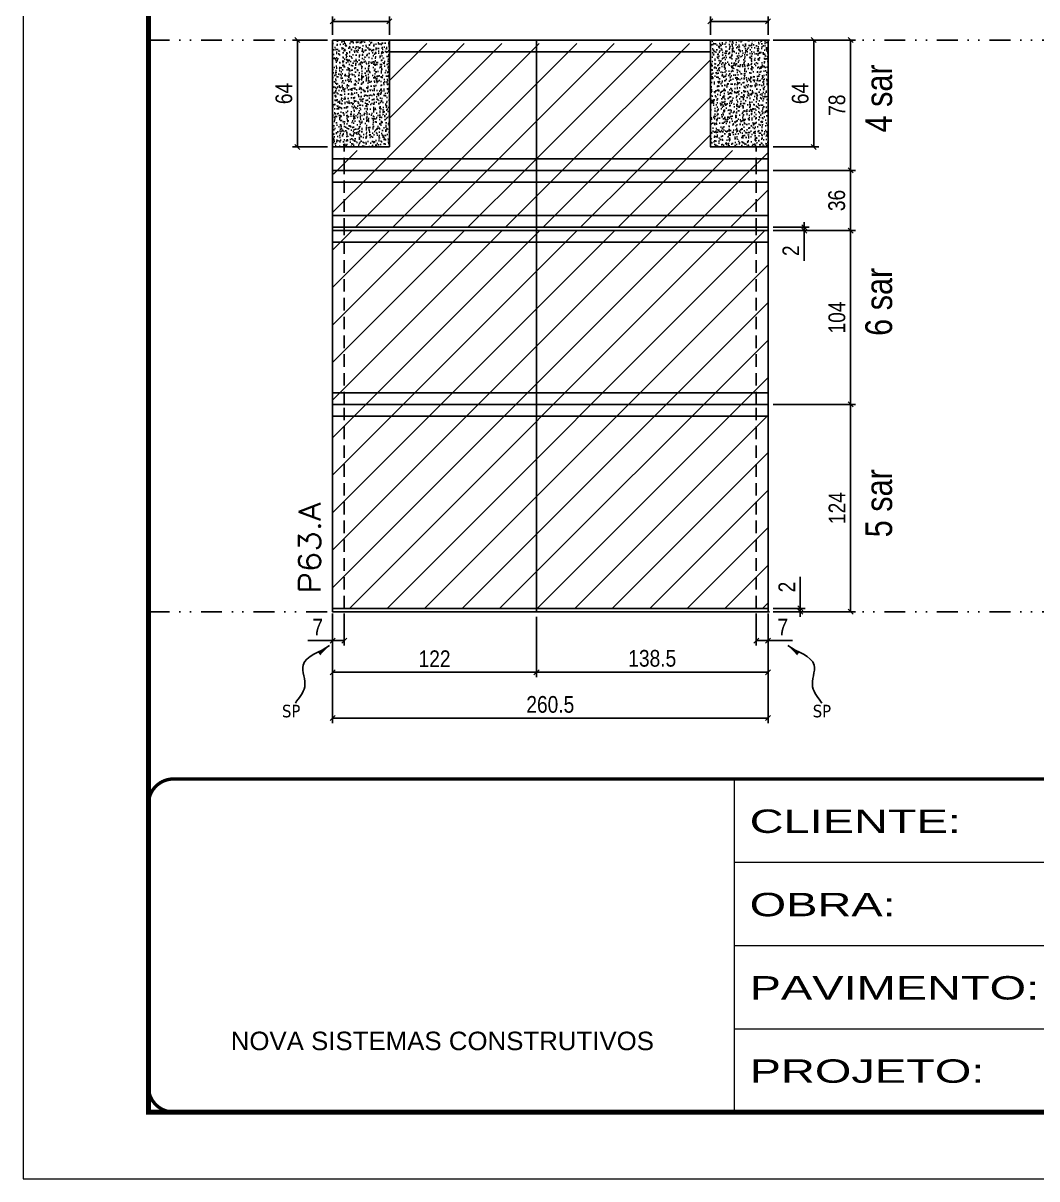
# Model space of a CAD drawing. Extents: x 14400 to 27878, y -21631 to 6985.
# Drawn here: x 16012 to 16618, y 1340 to 2032 of the extents above; entities that cross this region are included whole.
import ezdxf

# ---------------------------------------------------------------- set-up
doc = ezdxf.new("R2010")
doc.units = 0
for name, pattern in [('CONTINUO', [0]), ('DASHED', [0.75, 0.5, -0.25]), ('DIVIDE2', [0.625, 0.25, -0.125, 0, -0.125, 0, -0.125]), ('HIDDEN', [0.375, 0.25, -0.125])]:
    doc.linetypes.add(name, pattern=pattern)
for name, color, linetype in [('COTA', 241, 'Continuous'), ('NOMENCLATURA', 7, 'Continuous'), ('Nível', 160, 'Continuous'), ('Painéis', 200, 'Continuous'), ('SARR_2.2x7', 40, 'Continuous'), ('Sarrafo de Pressão', 42, 'HIDDEN'), ('texto', 7, 'Continuous')]:
    doc.layers.add(name, color=color, linetype=linetype)
for name, color, linetype, lineweight in [('Folhas', 255, 'Continuous', 9), ('Hachura', 251, 'Continuous', 9), ('SARRAFO DE PRESSAO', 251, 'DASHED', 9), ('Texto Seção', 7, 'Continuous', 15)]:
    doc.layers.add(name, color=color, linetype=linetype, lineweight=lineweight)
doc.styles.add('ARIAL', font='arial.ttf')
doc.styles.add('ARIAL_NARROW', font='ARIALN.TTF', dxfattribs={"height": 0.2})
doc.styles.add('COTA TECNICA', font='techl___.ttf', dxfattribs={"height": 10})
doc.styles.add('COTA TECNICA-50', font='techl___.ttf', dxfattribs={"height": 10})
doc.styles.add('REGUA-120', font='ROMANS.shx', dxfattribs={"height": 15})
doc.styles.get("Standard").update_dxf_attribs({"font": 'arial.ttf'})
doc.styles.add('Tecnologia', font='')
doc.styles.get('Tecnologia').set_extended_font_data('Forgotten Futurist')
doc.dimstyles.new('COTA PAINEL-50', dxfattribs={"dimtxt": 10, "dimasz": 3, "dimexe": 3, "dimexo": 3, "dimgap": 3, "dimtad": 1, "dimdec": 1, "dimzin": 12, "dimdsep": 46, "dimtxsty": 'COTA TECNICA-50', "dimblk1": 'OBLIQUE', "dimblk2": 'OBLIQUE', "dimsah": 1, "dimcen": 0.9, "dimclrd": 4, "dimclre": 4, "dimclrt": 240, "dimadec": 1, "dimazin": 3, "dimtfac": 1, "dimtdec": 1, "dimtmove": 0, "dimatfit": 3, "dimfxl": 1, "dimtolj": 1, "dimtzin": 12, "dimarcsym": 0})
doc.dimstyles.new('PAINEL', dxfattribs={"dimtxt": 10, "dimasz": 3, "dimexe": 3, "dimexo": 3, "dimgap": 3, "dimtad": 1, "dimdec": 1, "dimzin": 12, "dimdsep": 46, "dimtxsty": 'COTA TECNICA', "dimblk1": 'OBLIQUE', "dimblk2": 'OBLIQUE', "dimsah": 1, "dimcen": 0.9, "dimclrd": 4, "dimclre": 4, "dimclrt": 240, "dimadec": 1, "dimazin": 3, "dimtfac": 1, "dimtdec": 1, "dimtmove": 0, "dimatfit": 3, "dimfxl": 1, "dimtolj": 1, "dimtzin": 12, "dimarcsym": 0})
doc.dimstyles.get("Standard").update_dxf_attribs({"dimtxt": 0.18, "dimasz": 0.18, "dimexe": 0.18, "dimexo": 0.0625, "dimgap": 0.09, "dimtad": 0, "dimtih": 1, "dimtoh": 1, "dimdec": 4, "dimzin": 0, "dimdsep": 46, "dimtxsty": 'Standard', "dimcen": 0.09, "dimadec": 0, "dimazin": 0, "dimtfac": 1, "dimtdec": 4, "dimtofl": 0, "dimtmove": 0, "dimatfit": 3, "dimfxl": 1, "dimtolj": 1, "dimtzin": 0, "dimarcsym": 0})

# ---------------------------------------------------------------- blocks, each defined once
blk = doc.blocks.new('9999999999')
at = {"color": 30, "linetype": 'CONTINUO'}
for p, q in [((98564.56, 34230.21), (98564.56, 34429.45)), ((98564.56, 34379.64), (99583.98, 34379.64)), ((98564.56, 34329.83), (99487.98, 34329.83)), ((98564.56, 34280.02), (99487.98, 34280.02))]:
    blk.add_line(p, q, dxfattribs=at)
at = {"color": 30, "linetype": 'CONTINUO', "const_width": 2}
blk.add_lwpolyline([(99583.98, 34230.21), (99583.98, 34414.45, 0.414214), (99568.98, 34429.45), (98228.98, 34429.45, 0.414214), (98213.98, 34414.45), (98213.98, 34245.21, 0.414214), (98228.98, 34230.21), (99583.98, 34230.21)], format="xyb", dxfattribs=at)
at = {"layer": 'Folhas'}
blk.add_lwpolyline([(98138.98, 34190.21), (99623.98, 34190.21), (99623.98, 35240.21), (98138.98, 35240.21)], close=True, dxfattribs=at)
at = {"layer": 'Folhas', "color": 30, "const_width": 3}
blk.add_lwpolyline([(98213.98, 34230.21), (99583.98, 34230.21), (99583.98, 35200.21), (98213.98, 35200.21)], close=True, dxfattribs=at)
at = {"color": 7, "linetype": 'Continuous', "ltscale": 5, "style": 'ARIAL'}
blk.add_text('NOVA SISTEMAS CONSTRUTIVOS', height=11.0592, dxfattribs=at).set_placement((98263.19, 34267.21))
at = {"layer": 'Folhas', "color": 7, "style": 'Tecnologia', "width": 1.5}
for s, p in [('CLIENTE:', (98573.65, 34397.17)), ('OBRA:', (98573.65, 34347.31)), ('PAVIMENTO:', (98573.65, 34297.5)), ('PROJETO:', (98573.65, 34247.69))]:
    blk.add_text(s, height=14, dxfattribs=at).set_placement(p)
blk = doc.blocks.new('_Oblique')
at = {"color": 0, "linetype": 'ByBlock', "lineweight": -2}
blk.add_line((-0.5, -0.5), (0.5, 0.5), dxfattribs=at)
blk = doc.blocks.new('*D861')
at = {"layer": 'COTA', "color": 4, "lineweight": -2, "transparency": 16777216}
for p, q in [((16197.12, 1678.71), (16197.12, 1613.09)), ((16457.62, 1678.71), (16457.62, 1613.09)), ((16457.62, 1616.09), (16197.12, 1616.09))]:
    blk.add_line(p, q, dxfattribs=at)
at = {"layer": 'Defpoints', "color": 0, "transparency": 16777216}
for p in [(16197.12, 1681.71), (16457.62, 1681.71), (16197.12, 1616.09)]:
    blk.add_point(p, dxfattribs=at)
at = {"layer": 'COTA', "color": 4, "lineweight": -2, "transparency": 16777216, "xscale": 3, "yscale": 3, "zscale": 3, "rotation": 180}
blk.add_blockref('_Oblique', (16197.12, 1616.09), dxfattribs=at)
at = {"layer": 'COTA', "color": 4, "lineweight": -2, "transparency": 16777216, "xscale": 3, "yscale": 3, "zscale": 3}
blk.add_blockref('_Oblique', (16457.62, 1616.09), dxfattribs=at)
at = {"layer": 'COTA', "color": 240, "transparency": 16777216, "insert": (16327.37, 1624.2), "char_height": 10, "attachment_point": 5, "style": 'COTA TECNICA'}
blk.add_mtext('\\A1;260.5', dxfattribs=at)
blk = doc.blocks.new('*D862')
at = {"layer": 'COTA', "color": 4, "lineweight": -2, "transparency": 16777216}
for p, q in [((16450.62, 1678.71), (16450.62, 1659.47)), ((16457.62, 1676.71), (16457.62, 1659.47)), ((16450.62, 1662.47), (16457.62, 1662.47)), ((16457.62, 1662.47), (16472.35, 1662.47))]:
    blk.add_line(p, q, dxfattribs=at)
at = {"layer": 'Defpoints', "color": 0, "transparency": 16777216}
for p in [(16450.62, 1681.71), (16457.62, 1679.71), (16457.62, 1662.47)]:
    blk.add_point(p, dxfattribs=at)
at = {"layer": 'COTA', "color": 4, "lineweight": -2, "transparency": 16777216, "xscale": 3, "yscale": 3, "zscale": 3, "rotation": 180}
blk.add_blockref('_Oblique', (16450.62, 1662.47), dxfattribs=at)
at = {"layer": 'COTA', "color": 4, "lineweight": -2, "transparency": 16777216, "xscale": 3, "yscale": 3, "zscale": 3}
blk.add_blockref('_Oblique', (16457.62, 1662.47), dxfattribs=at)
at = {"layer": 'COTA', "color": 240, "transparency": 16777216, "insert": (16466.49, 1670.54), "char_height": 10, "attachment_point": 5, "style": 'COTA TECNICA-50'}
blk.add_mtext('\\A1;7', dxfattribs=at)
blk = doc.blocks.new('*D863')
at = {"layer": 'COTA', "color": 4, "lineweight": -2, "transparency": 16777216}
for p, q in [((16197.12, 1676.71), (16197.12, 1659.47)), ((16204.12, 1678.71), (16204.12, 1659.47)), ((16197.12, 1662.47), (16182.39, 1662.47)), ((16204.12, 1662.47), (16197.12, 1662.47))]:
    blk.add_line(p, q, dxfattribs=at)
at = {"layer": 'Defpoints', "color": 0, "transparency": 16777216}
for p in [(16204.12, 1681.71), (16197.12, 1679.71), (16197.12, 1662.47)]:
    blk.add_point(p, dxfattribs=at)
at = {"layer": 'COTA', "color": 4, "lineweight": -2, "transparency": 16777216, "xscale": 3, "yscale": 3, "zscale": 3, "rotation": 180}
blk.add_blockref('_Oblique', (16197.12, 1662.47), dxfattribs=at)
at = {"layer": 'COTA', "color": 4, "lineweight": -2, "transparency": 16777216, "xscale": 3, "yscale": 3, "zscale": 3}
blk.add_blockref('_Oblique', (16204.12, 1662.47), dxfattribs=at)
at = {"layer": 'COTA', "color": 240, "transparency": 16777216, "insert": (16188.25, 1670.54), "char_height": 10, "attachment_point": 5, "style": 'COTA TECNICA-50'}
blk.add_mtext('\\A1;7', dxfattribs=at)
blk = doc.blocks.new('*D864')
at = {"layer": 'COTA', "color": 4, "lineweight": -2, "transparency": 16777216}
for p, q in [((16476.88, 1681.71), (16476.88, 1700.51)), ((16460.62, 1681.71), (16479.88, 1681.71)), ((16476.88, 1679.71), (16476.88, 1681.71)), ((16460.62, 1679.71), (16479.88, 1679.71)), ((16476.88, 1679.71), (16476.88, 1676.71))]:
    blk.add_line(p, q, dxfattribs=at)
at = {"layer": 'Defpoints', "color": 0, "transparency": 16777216}
for p in [(16457.62, 1681.71), (16457.62, 1679.71), (16476.88, 1679.71)]:
    blk.add_point(p, dxfattribs=at)
at = {"layer": 'COTA', "color": 4, "lineweight": -2, "transparency": 16777216, "xscale": 3, "yscale": 3, "zscale": 3}
for p, rotation in [((16476.88, 1681.71), 270), ((16476.88, 1679.71), 90)]:
    blk.add_blockref('_Oblique', p, dxfattribs=dict(at, rotation=rotation))
at = {"layer": 'COTA', "color": 240, "transparency": 16777216, "insert": (16468.88, 1694.46), "char_height": 10, "attachment_point": 5, "rotation": 90, "style": 'COTA TECNICA-50'}
blk.add_mtext('\\A1;2', dxfattribs=at)
blk = doc.blocks.new('*D871')
at = {"layer": 'COTA', "color": 4, "lineweight": -2, "transparency": 16777216}
for p, q in [((16319.12, 1676.71), (16319.12, 1640.53)), ((16457.62, 1676.71), (16457.62, 1640.53)), ((16319.12, 1643.53), (16457.62, 1643.53))]:
    blk.add_line(p, q, dxfattribs=at)
at = {"layer": 'Defpoints', "color": 0, "transparency": 16777216}
for p in [(16319.12, 1679.71), (16457.62, 1679.71), (16457.62, 1643.53)]:
    blk.add_point(p, dxfattribs=at)
at = {"layer": 'COTA', "color": 4, "lineweight": -2, "transparency": 16777216, "xscale": 3, "yscale": 3, "zscale": 3, "rotation": 180}
blk.add_blockref('_Oblique', (16319.12, 1643.53), dxfattribs=at)
at = {"layer": 'COTA', "color": 4, "lineweight": -2, "transparency": 16777216, "xscale": 3, "yscale": 3, "zscale": 3}
blk.add_blockref('_Oblique', (16457.62, 1643.53), dxfattribs=at)
at = {"layer": 'COTA', "color": 240, "transparency": 16777216, "insert": (16388.37, 1651.77), "char_height": 10, "attachment_point": 5, "style": 'COTA TECNICA'}
blk.add_mtext('\\A1;138.5', dxfattribs=at)
blk = doc.blocks.new('*D872')
at = {"layer": 'COTA', "color": 4, "lineweight": -2, "transparency": 16777216}
for p, q in [((16197.12, 1676.71), (16197.12, 1640.53)), ((16319.12, 1676.71), (16319.12, 1640.53)), ((16197.12, 1643.53), (16319.12, 1643.53))]:
    blk.add_line(p, q, dxfattribs=at)
at = {"layer": 'Defpoints', "color": 0, "transparency": 16777216}
for p in [(16197.12, 1679.71), (16319.12, 1679.71), (16319.12, 1643.53)]:
    blk.add_point(p, dxfattribs=at)
at = {"layer": 'COTA', "color": 4, "lineweight": -2, "transparency": 16777216, "xscale": 3, "yscale": 3, "zscale": 3, "rotation": 180}
blk.add_blockref('_Oblique', (16197.12, 1643.53), dxfattribs=at)
at = {"layer": 'COTA', "color": 4, "lineweight": -2, "transparency": 16777216, "xscale": 3, "yscale": 3, "zscale": 3}
blk.add_blockref('_Oblique', (16319.12, 1643.53), dxfattribs=at)
at = {"layer": 'COTA', "color": 240, "transparency": 16777216, "insert": (16258.12, 1651.59), "char_height": 10, "attachment_point": 5, "style": 'COTA TECNICA'}
blk.add_mtext('\\A1;122', dxfattribs=at)
blk = doc.blocks.new('*D873')
at = {"layer": 'COTA', "color": 4, "lineweight": -2, "transparency": 16777216}
for p, q in [((16460.62, 1803.71), (16509.99, 1803.71)), ((16506.99, 1679.71), (16506.99, 1803.71)), ((16460.62, 1679.71), (16509.99, 1679.71))]:
    blk.add_line(p, q, dxfattribs=at)
at = {"layer": 'Defpoints', "color": 0, "transparency": 16777216}
for p in [(16457.62, 1803.71), (16506.99, 1803.71), (16457.62, 1679.71)]:
    blk.add_point(p, dxfattribs=at)
at = {"layer": 'COTA', "color": 4, "lineweight": -2, "transparency": 16777216, "xscale": 3, "yscale": 3, "zscale": 3}
for p, rotation in [((16506.99, 1803.71), 90), ((16506.99, 1679.71), 270)]:
    blk.add_blockref('_Oblique', p, dxfattribs=dict(at, rotation=rotation))
at = {"layer": 'COTA', "color": 240, "transparency": 16777216, "insert": (16498.91, 1741.71), "char_height": 10, "attachment_point": 5, "rotation": 90, "style": 'COTA TECNICA'}
blk.add_mtext('\\A1;124', dxfattribs=at)
blk = doc.blocks.new('*D877')
at = {"layer": 'COTA', "color": 4, "lineweight": -2, "transparency": 16777216}
for p, q in [((16460.62, 1907.71), (16509.99, 1907.71)), ((16506.99, 1803.71), (16506.99, 1907.71)), ((16460.62, 1803.71), (16509.99, 1803.71))]:
    blk.add_line(p, q, dxfattribs=at)
at = {"layer": 'Defpoints', "color": 0, "transparency": 16777216}
for p in [(16457.62, 1907.71), (16506.99, 1907.71), (16457.62, 1803.71)]:
    blk.add_point(p, dxfattribs=at)
at = {"layer": 'COTA', "color": 4, "lineweight": -2, "transparency": 16777216, "xscale": 3, "yscale": 3, "zscale": 3}
for p, rotation in [((16506.99, 1907.71), 90), ((16506.99, 1803.71), 270)]:
    blk.add_blockref('_Oblique', p, dxfattribs=dict(at, rotation=rotation))
at = {"layer": 'COTA', "color": 240, "transparency": 16777216, "insert": (16498.88, 1855.71), "char_height": 10, "attachment_point": 5, "rotation": 90, "style": 'COTA TECNICA'}
blk.add_mtext('\\A1;104', dxfattribs=at)
blk = doc.blocks.new('*D878')
at = {"layer": 'COTA', "color": 4, "lineweight": -2, "transparency": 16777216}
for p, q in [((16460.62, 2021.71), (16509.99, 2021.71)), ((16506.99, 2021.71), (16506.99, 1943.71)), ((16460.62, 1943.71), (16509.99, 1943.71))]:
    blk.add_line(p, q, dxfattribs=at)
at = {"layer": 'Defpoints', "color": 0, "transparency": 16777216}
for p in [(16457.62, 2021.71), (16457.62, 1943.71), (16506.99, 1943.71)]:
    blk.add_point(p, dxfattribs=at)
at = {"layer": 'COTA', "color": 4, "lineweight": -2, "transparency": 16777216, "xscale": 3, "yscale": 3, "zscale": 3}
for p, rotation in [((16506.99, 2021.71), 90), ((16506.99, 1943.71), 270)]:
    blk.add_blockref('_Oblique', p, dxfattribs=dict(at, rotation=rotation))
at = {"layer": 'COTA', "color": 240, "transparency": 16777216, "insert": (16498.89, 1982.71), "char_height": 10, "attachment_point": 5, "rotation": 90, "style": 'COTA TECNICA'}
blk.add_mtext('\\A1;78', dxfattribs=at)
blk = doc.blocks.new('*D879')
at = {"layer": 'COTA', "color": 4, "lineweight": -2, "transparency": 16777216}
for p, q in [((16197.12, 2024.71), (16197.12, 2035.84)), ((16231.12, 2032.84), (16197.12, 2032.84)), ((16231.12, 2024.71), (16231.12, 2035.84))]:
    blk.add_line(p, q, dxfattribs=at)
at = {"layer": 'Defpoints', "color": 0, "transparency": 16777216}
for p in [(16197.12, 2032.84), (16197.12, 2021.71), (16231.12, 2021.71)]:
    blk.add_point(p, dxfattribs=at)
at = {"layer": 'COTA', "color": 4, "lineweight": -2, "transparency": 16777216, "xscale": 3, "yscale": 3, "zscale": 3, "rotation": 180}
blk.add_blockref('_Oblique', (16197.12, 2032.84), dxfattribs=at)
at = {"layer": 'COTA', "color": 4, "lineweight": -2, "transparency": 16777216, "xscale": 3, "yscale": 3, "zscale": 3}
blk.add_blockref('_Oblique', (16231.12, 2032.84), dxfattribs=at)
at = {"layer": 'COTA', "color": 240, "transparency": 16777216, "insert": (16214.12, 2041.06), "char_height": 10, "attachment_point": 5, "style": 'COTA TECNICA'}
blk.add_mtext('\\A1;34', dxfattribs=at)
blk = doc.blocks.new('*D880')
at = {"layer": 'COTA', "color": 4, "lineweight": -2, "transparency": 16777216}
for p, q in [((16423.12, 2024.71), (16423.12, 2035.84)), ((16423.12, 2032.84), (16457.62, 2032.84)), ((16457.62, 2024.71), (16457.62, 2035.84))]:
    blk.add_line(p, q, dxfattribs=at)
at = {"layer": 'Defpoints', "color": 0, "transparency": 16777216}
for p in [(16457.62, 2032.84), (16423.12, 2021.71), (16457.62, 2021.71)]:
    blk.add_point(p, dxfattribs=at)
at = {"layer": 'COTA', "color": 4, "lineweight": -2, "transparency": 16777216, "xscale": 3, "yscale": 3, "zscale": 3, "rotation": 180}
blk.add_blockref('_Oblique', (16423.12, 2032.84), dxfattribs=at)
at = {"layer": 'COTA', "color": 4, "lineweight": -2, "transparency": 16777216, "xscale": 3, "yscale": 3, "zscale": 3}
blk.add_blockref('_Oblique', (16457.62, 2032.84), dxfattribs=at)
at = {"layer": 'COTA', "color": 240, "transparency": 16777216, "insert": (16440.37, 2041.06), "char_height": 10, "attachment_point": 5, "style": 'COTA TECNICA'}
blk.add_mtext('\\A1;34.5', dxfattribs=at)
blk = doc.blocks.new('*D881')
at = {"layer": 'COTA', "color": 4, "lineweight": -2, "transparency": 16777216}
for p, q in [((16194.12, 2021.71), (16173.12, 2021.71)), ((16176.12, 2021.71), (16176.12, 1957.71)), ((16194.12, 1957.71), (16173.12, 1957.71))]:
    blk.add_line(p, q, dxfattribs=at)
at = {"layer": 'Defpoints', "color": 0, "transparency": 16777216}
for p in [(16197.12, 2021.71), (16176.12, 1957.71), (16197.12, 1957.71)]:
    blk.add_point(p, dxfattribs=at)
at = {"layer": 'COTA', "color": 4, "lineweight": -2, "transparency": 16777216, "xscale": 3, "yscale": 3, "zscale": 3}
for p, rotation in [((16176.12, 2021.71), 90), ((16176.12, 1957.71), 270)]:
    blk.add_blockref('_Oblique', p, dxfattribs=dict(at, rotation=rotation))
at = {"layer": 'COTA', "color": 240, "transparency": 16777216, "insert": (16168.02, 1989.71), "char_height": 10, "attachment_point": 5, "rotation": 90, "style": 'COTA TECNICA'}
blk.add_mtext('\\A1;64', dxfattribs=at)
blk = doc.blocks.new('*D882')
at = {"layer": 'COTA', "color": 4, "lineweight": -2, "transparency": 16777216}
for p, q in [((16460.62, 2021.71), (16488.02, 2021.71)), ((16485.02, 2021.71), (16485.02, 1957.71)), ((16460.62, 1957.71), (16488.02, 1957.71))]:
    blk.add_line(p, q, dxfattribs=at)
at = {"layer": 'Defpoints', "color": 0, "transparency": 16777216}
for p in [(16457.62, 2021.71), (16457.62, 1957.71), (16485.02, 1957.71)]:
    blk.add_point(p, dxfattribs=at)
at = {"layer": 'COTA', "color": 4, "lineweight": -2, "transparency": 16777216, "xscale": 3, "yscale": 3, "zscale": 3}
for p, rotation in [((16485.02, 2021.71), 90), ((16485.02, 1957.71), 270)]:
    blk.add_blockref('_Oblique', p, dxfattribs=dict(at, rotation=rotation))
at = {"layer": 'COTA', "color": 240, "transparency": 16777216, "insert": (16476.91, 1989.71), "char_height": 10, "attachment_point": 5, "rotation": 90, "style": 'COTA TECNICA'}
blk.add_mtext('\\A1;64', dxfattribs=at)
blk = doc.blocks.new('*D1889')
at = {"layer": 'COTA', "color": 4, "lineweight": -2, "transparency": 16777216}
for p, q in [((16460.62, 1943.71), (16509.99, 1943.71)), ((16506.99, 1907.71), (16506.99, 1943.71)), ((16460.62, 1907.71), (16509.99, 1907.71))]:
    blk.add_line(p, q, dxfattribs=at)
at = {"layer": 'Defpoints', "color": 0, "transparency": 16777216}
for p in [(16457.62, 1943.71), (16506.99, 1943.71), (16457.62, 1907.71)]:
    blk.add_point(p, dxfattribs=at)
at = {"layer": 'COTA', "color": 4, "lineweight": -2, "transparency": 16777216, "xscale": 3, "yscale": 3, "zscale": 3}
for p, rotation in [((16506.99, 1943.71), 90), ((16506.99, 1907.71), 270)]:
    blk.add_blockref('_Oblique', p, dxfattribs=dict(at, rotation=rotation))
at = {"layer": 'COTA', "color": 240, "transparency": 16777216, "insert": (16498.77, 1925.71), "char_height": 10, "attachment_point": 5, "rotation": 90, "style": 'COTA TECNICA'}
blk.add_mtext('\\A1;36', dxfattribs=at)
blk = doc.blocks.new('*D2266')
at = {"layer": 'COTA', "color": 4, "lineweight": -2, "transparency": 16777216}
for p, q in [((16460.62, 1909.71), (16482.26, 1909.71)), ((16479.26, 1909.71), (16479.26, 1912.71)), ((16479.26, 1909.71), (16479.26, 1907.71)), ((16460.62, 1907.71), (16482.26, 1907.71)), ((16479.26, 1907.71), (16479.26, 1889.6))]:
    blk.add_line(p, q, dxfattribs=at)
at = {"layer": 'Defpoints', "color": 0, "transparency": 16777216}
for p in [(16457.62, 1909.71), (16457.62, 1907.71), (16479.26, 1907.71)]:
    blk.add_point(p, dxfattribs=at)
at = {"layer": 'COTA', "color": 4, "lineweight": -2, "transparency": 16777216, "xscale": 3, "yscale": 3, "zscale": 3}
for p, rotation in [((16479.26, 1909.71), 270), ((16479.26, 1907.71), 90)]:
    blk.add_blockref('_Oblique', p, dxfattribs=dict(at, rotation=rotation))
at = {"layer": 'COTA', "color": 240, "transparency": 16777216, "insert": (16471.26, 1895.65), "char_height": 10, "attachment_point": 5, "rotation": 90, "style": 'COTA TECNICA'}
blk.add_mtext('\\A1;2', dxfattribs=at)

msp = doc.modelspace()

# ---------------------------------------------------------------- hatches: boundary and pattern name
at = {"layer": 'COTA'}
h = msp.add_hatch(dxfattribs=at)
h.set_pattern_fill('AR-CONC', color=256, scale=0.03)
h.set_pattern_definition([(50, (-3183.5, 18), (5.4655401, -0.4781726), [0.5715, -6.2865]), (355, (-3183.5, 18), (-1.0573026, 5.7317054), [0.4572, -5.0292175]), (100.451445, (-3183.0445, 17.96), (4.4082374, 5.2535326), [0.4857003, -5.3427073]), (46.1842, (-3183.5, 19.524), (8.1323712, -1.2612698), [0.85725, -9.42975]), (96.635558, (-3182.822, 19.419), (7.122124, 7.4227837), [0.7285507, -8.0140682]), (351.18415, (-3183.5, 19.524), (7.122124, 7.4227837), [0.685799, -7.543792]), (21, (-3182.738, 19.143), (4.5484317, -3.0679559), [0.5715, -6.2865]), (326, (-3182.738, 19.143), (1.8540609, 5.525639), [0.4572, -5.0292]), (71.451445, (-3182.359, 18.8873), (6.4024926, 2.457683), [0.4857003, -5.3426981]), (37.5, (-3183.5, 18), (0.0926581, 2.53665117), [0, -4.96824, 0, -5.1054, 0, -5.04825]), (7.5, (-3183.5, 18), (2.00458988, 3.00541724), [0, -2.91084, 0, -4.85394, 0, -1.92405]), (327.5, (-3185.1993, 18), (4.06771786, -0.17186232), [0, -1.905, 0, -5.9436, 0, -7.8867]), (317.5, (-3185.9613, 18), (4.44387544, 0.7627947), [0, -2.4765, 0, -3.94716, 0, -5.6007])])
h.paths.add_polyline_path([(16197.12, 1957.71), (16231.12, 1957.71), (16231.12, 2021.71), (16197.12, 2021.71)])
h = msp.add_hatch(dxfattribs=at)
h.set_pattern_fill('AR-CONC', color=256, scale=0.03)
h.set_pattern_definition([(50, (-3184, 18), (5.4655401, -0.4781726), [0.5715, -6.2865]), (355, (-3184, 18), (-1.0573026, 5.7317054), [0.4572, -5.0292175]), (100.451445, (-3183.5445, 17.96), (4.4082374, 5.2535326), [0.4857003, -5.3427073]), (46.1842, (-3184, 19.524), (8.1323712, -1.2612698), [0.85725, -9.42975]), (96.635558, (-3183.322, 19.419), (7.122124, 7.4227837), [0.7285507, -8.0140682]), (351.18415, (-3184, 19.524), (7.122124, 7.4227837), [0.685799, -7.543792]), (21, (-3183.238, 19.143), (4.5484317, -3.0679559), [0.5715, -6.2865]), (326, (-3183.238, 19.143), (1.8540609, 5.525639), [0.4572, -5.0292]), (71.451445, (-3182.859, 18.8873), (6.4024926, 2.457683), [0.4857003, -5.3426981]), (37.5, (-3184, 18), (0.0926581, 2.53665117), [0, -4.96824, 0, -5.1054, 0, -5.04825]), (7.5, (-3184, 18), (2.00458988, 3.00541724), [0, -2.91084, 0, -4.85394, 0, -1.92405]), (327.5, (-3185.6993, 18), (4.06771786, -0.17186232), [0, -1.905, 0, -5.9436, 0, -7.8867]), (317.5, (-3186.4613, 18), (4.44387544, 0.7627947), [0, -2.4765, 0, -3.94716, 0, -5.6007])])
h.paths.add_polyline_path([(16457.62, 2021.71), (16423.12, 2021.71), (16423.12, 1957.71), (16457.62, 1957.71)])
at = {"layer": 'Hachura'}
h = msp.add_hatch(dxfattribs=at)
h.set_pattern_fill('ANSI31', color=256, scale=5)
h.paths.add_polyline_path([(16319.12, 2019.71), (16231.12, 2019.71), (16231.12, 1955.71), (16197.12, 1955.71), (16197.12, 1941.71), (16319.12, 1941.71)])
h.paths.add_polyline_path([(16423.12, 2019.71), (16319.12, 2019.71), (16319.12, 1941.71), (16457.62, 1941.71), (16457.62, 1955.71), (16423.12, 1955.71)])
h.paths.add_polyline_path([(16457.62, 1907.71), (16319.12, 1907.71), (16319.12, 1803.71), (16457.62, 1803.71)])
h.paths.add_polyline_path([(16319.12, 1907.71), (16197.12, 1907.71), (16197.12, 1803.71), (16319.12, 1803.71)])
h.paths.add_polyline_path([(16319.12, 1803.71), (16197.12, 1803.71), (16197.12, 1681.71), (16319.12, 1681.71)])
h.paths.add_polyline_path([(16457.62, 1803.71), (16319.12, 1803.71), (16319.12, 1681.71), (16457.62, 1681.71)])
h.paths.add_polyline_path([(16773.13, 1803.71), (16651.13, 1803.71), (16651.13, 1681.71), (16773.13, 1681.71)])
h.paths.add_polyline_path([(16911.63, 1803.71), (16773.13, 1803.71), (16773.13, 1681.71), (16911.63, 1681.71)])
h.paths.add_polyline_path([(16911.63, 1907.71), (16773.13, 1907.71), (16773.13, 1803.71), (16911.63, 1803.71)])
h.paths.add_polyline_path([(16773.13, 1907.71), (16651.13, 1907.71), (16651.13, 1803.71), (16773.13, 1803.71)])
h.paths.add_polyline_path([(16773.13, 2005.71), (16685.63, 2005.71), (16685.63, 1955.71), (16651.13, 1955.71), (16651.13, 1941.71), (16773.13, 1941.71)])
h.paths.add_polyline_path([(16877.65, 2005.71), (16773.13, 2005.71), (16773.13, 1941.71), (16911.63, 1941.71), (16911.63, 1955.71), (16877.65, 1955.71)])
h = msp.add_hatch(dxfattribs=at)
h.set_pattern_fill('ANSI31', color=256, scale=5)
h.paths.add_polyline_path([(16319.12, 1943.71), (16197.12, 1943.71), (16197.12, 1909.71), (16319.12, 1909.71)])
h.paths.add_polyline_path([(16457.62, 1943.71), (16319.12, 1943.71), (16319.12, 1909.71), (16457.62, 1909.71)])
h.paths.add_polyline_path([(16773.13, 1943.71), (16651.13, 1943.71), (16651.13, 1909.71), (16773.13, 1909.71)])
h.paths.add_polyline_path([(16911.63, 1943.71), (16773.13, 1943.71), (16773.13, 1909.71), (16911.63, 1909.71)])
h.paths.add_polyline_path([(17118.01, 1957.71), (17099.01, 1957.71), (17099.01, 1831.71), (17118.01, 1831.71)])
h.paths.add_polyline_path([(17300.65, 1957.71), (17281.65, 1957.71), (17281.65, 1831.71), (17300.65, 1831.71)])

# ---------------------------------------------------------------- linework, layer by layer
at = {"layer": 'COTA'}
for p, q in [((16197.12, 1957.71), (16197.12, 2021.71)), ((16231.12, 2021.71), (16197.12, 2021.71)), ((16457.62, 2021.71), (16423.12, 2021.71)), ((16457.62, 1957.71), (16457.62, 2021.71))]:
    msp.add_line(p, q, dxfattribs=at)
at = {"layer": 'Nível', "color": 4, "linetype": 'DIVIDE2', "ltscale": 50}
for p, q in [((16086.97, 2021.71), (17456.97, 2021.71)), ((16086.97, 1679.71), (17456.97, 1679.71))]:
    msp.add_line(p, q, dxfattribs=at)
at = {"layer": 'Painéis'}
for p, q in [((16231.12, 1957.71), (16231.12, 2021.71)), ((16423.12, 2021.71), (16231.12, 2021.71)), ((16319.12, 1679.71), (16319.12, 2021.71)), ((16423.12, 1957.71), (16423.12, 2021.71)), ((16197.12, 1907.71), (16197.12, 1957.71)), ((16231.12, 1957.71), (16197.12, 1957.71)), ((16457.62, 1957.71), (16423.12, 1957.71)), ((16457.62, 1907.71), (16457.62, 1957.71)), ((16457.62, 1943.71), (16197.12, 1943.71)), ((16197.12, 1909.71), (16457.62, 1909.71)), ((16197.12, 1907.71), (16457.62, 1907.71)), ((16197.12, 1803.71), (16197.12, 1907.71)), ((16457.62, 1907.71), (16457.62, 1803.71)), ((16197.12, 1803.71), (16457.62, 1803.71)), ((16197.12, 1803.71), (16197.12, 1681.71)), ((16457.62, 1681.71), (16457.62, 1803.71))]:
    msp.add_line(p, q, dxfattribs=at)
msp.add_lwpolyline([(16457.62, 1681.71), (16197.12, 1681.71), (16197.12, 1679.71), (16457.62, 1679.71)], close=True, dxfattribs=at)
at = {"layer": 'SARR_2.2x7'}
for p, q in [((16423.12, 2014.71), (16231.12, 2014.71)), ((16197.12, 1950.71), (16319.12, 1950.71)), ((16319.12, 1950.71), (16457.62, 1950.71)), ((16197.12, 1936.71), (16457.62, 1936.71)), ((16197.12, 1916.71), (16457.62, 1916.71)), ((16197.12, 1900.71), (16457.62, 1900.71)), ((16197.12, 1810.71), (16457.62, 1810.71)), ((16197.12, 1796.71), (16457.62, 1796.71))]:
    msp.add_line(p, q, dxfattribs=at)
at = {"layer": 'Sarrafo de Pressão', "ltscale": 30}
for p, q in [((16204.12, 1943.71), (16204.12, 1957.71)), ((16450.62, 1943.71), (16450.62, 1957.71)), ((16204.12, 1907.71), (16204.12, 1943.71)), ((16450.62, 1907.71), (16450.62, 1943.71)), ((16204.12, 1803.71), (16204.12, 1907.71)), ((16450.62, 1803.71), (16450.62, 1907.71)), ((16204.12, 1681.71), (16204.12, 1803.71)), ((16450.62, 1681.71), (16450.62, 1803.71))]:
    msp.add_line(p, q, dxfattribs=at)

# ---------------------------------------------------------------- block references
at = {"layer": 'SARRAFO DE PRESSAO', "color": 6, "linetype": 'ByBlock'}
msp.add_blockref('9999999999', (-82127.01, -32849.78), dxfattribs=at)

# ---------------------------------------------------------------- texts
at = {"layer": 'NOMENCLATURA', "style": 'ARIAL_NARROW'}
for s, p in [('4 sar', (16531.86, 1966.39)), ('6 sar', (16531.86, 1844.72)), ('5 sar', (16531.86, 1724.23))]:
    msp.add_text(s, height=16, rotation=90, dxfattribs=at).set_placement(p)
at = {"layer": 'texto', "color": 0, "char_height": 7.5, "attachment_point": 5}
for insert in [(16172.34, 1620.22), (16489.87, 1620.22)]:
    msp.add_mtext('{\\fTahoma|b0|i0|c0|p34;\\C4;SP}', dxfattribs=dict(at, insert=insert))
at = {"layer": 'Texto Seção', "style": 'REGUA-120', "width": 1.1}
msp.add_text('P63.A', height=13, rotation=90, dxfattribs=at).set_placement((16189.87, 1690.47))

# ---------------------------------------------------------------- dimensions: what is measured, and where the dimension line sits
at = {"layer": 'COTA'}
for base, p1, p2, dimstyle, picture, middle in [((16197.12, 2032.84), (16231.12, 2021.71), (16197.12, 2021.71), 'PAINEL', '*D879', (16214.12, 2041.06)), ((16457.62, 2032.84), (16423.12, 2021.71), (16457.62, 2021.71), 'PAINEL', '*D880', (16440.37, 2041.06)), ((16457.62, 1662.47), (16450.62, 1681.71), (16457.62, 1679.71), 'COTA PAINEL-50', '*D862', (16466.49, 1670.54)), ((16319.12, 1643.53), (16197.12, 1679.71), (16319.12, 1679.71), 'PAINEL', '*D872', (16258.12, 1651.59))]:
    dim = msp.add_linear_dim(base=base, p1=p1, p2=p2, dimstyle=dimstyle, dxfattribs=at)
    dim.commit()
    dim.dimension.update_dxf_attribs({"geometry": picture, "text_midpoint": middle})
for base, p1, p2, angle, dimstyle, picture, middle in [((16176.12, 1957.71), (16197.12, 2021.71), (16197.12, 1957.71), 90, 'PAINEL', '*D881', (16168.02, 1989.71)), ((16506.99, 1943.71), (16457.62, 2021.71), (16457.62, 1943.71), 90, 'PAINEL', '*D878', (16498.89, 1982.71)), ((16485.02, 1957.71), (16457.62, 2021.71), (16457.62, 1957.71), 90, 'PAINEL', '*D882', (16476.91, 1989.71)), ((16506.99, 1943.71), (16457.62, 1907.71), (16457.62, 1943.71), 90, 'PAINEL', '*D1889', (16498.77, 1925.71)), ((16479.26, 1907.71), (16457.62, 1909.71), (16457.62, 1907.71), 90, 'PAINEL', '*D2266', (16471.26, 1895.65)), ((16506.99, 1907.71), (16457.62, 1803.71), (16457.62, 1907.71), 90, 'PAINEL', '*D877', (16498.88, 1855.71)), ((16506.99, 1803.71), (16457.62, 1679.71), (16457.62, 1803.71), 90, 'PAINEL', '*D873', (16498.91, 1741.71)), ((16197.12, 1662.47), (16204.12, 1681.71), (16197.12, 1679.71), 180, 'COTA PAINEL-50', '*D863', (16188.25, 1670.54))]:
    dim = msp.add_linear_dim(base=base, p1=p1, p2=p2, angle=angle, dimstyle=dimstyle, dxfattribs=at)
    dim.commit()
    dim.dimension.update_dxf_attribs({"geometry": picture, "text_midpoint": middle})
dim = msp.add_linear_dim(base=(16476.88, 1679.71), p1=(16457.62, 1681.71), p2=(16457.62, 1679.71), angle=90, dimstyle='COTA PAINEL-50', dxfattribs=at)
dim.commit()
dim.dimension.update_dxf_attribs({"geometry": '*D864', "text_midpoint": (16476.88, 1694.46), "dimtype": 160})
dim = msp.add_linear_dim(base=(16197.12, 1616.09), p1=(16457.62, 1681.71), p2=(16197.12, 1681.71), angle=180, dimstyle='PAINEL', override={"dimarcsym": 2}, dxfattribs=at)
dim.commit()
dim.dimension.update_dxf_attribs({"geometry": '*D861', "text_midpoint": (16327.37, 1624.2)})
dim = msp.add_linear_dim(base=(16457.62, 1643.53), p1=(16319.12, 1679.71), p2=(16457.62, 1679.71), dimstyle='PAINEL', override={"dimtmove": 1}, dxfattribs=at)
dim.commit()
dim.dimension.update_dxf_attribs({"geometry": '*D871', "text_midpoint": (16388.37, 1651.77)})

# ---------------------------------------------------------------- leaders
at = {"layer": 'COTA', "path_type": 1}
for points in [[(16195.29, 1659.53), (16179.51, 1647.69), (16180.43, 1634.69), (16174.88, 1624.91)], [(16469.45, 1659.53), (16485.23, 1647.69), (16484.31, 1634.69), (16489.86, 1624.91)]]:
    msp.add_leader(points, dimstyle='Standard', override={"dimasz": 8}, dxfattribs=at)

doc.saveas('drawing.dxf')
